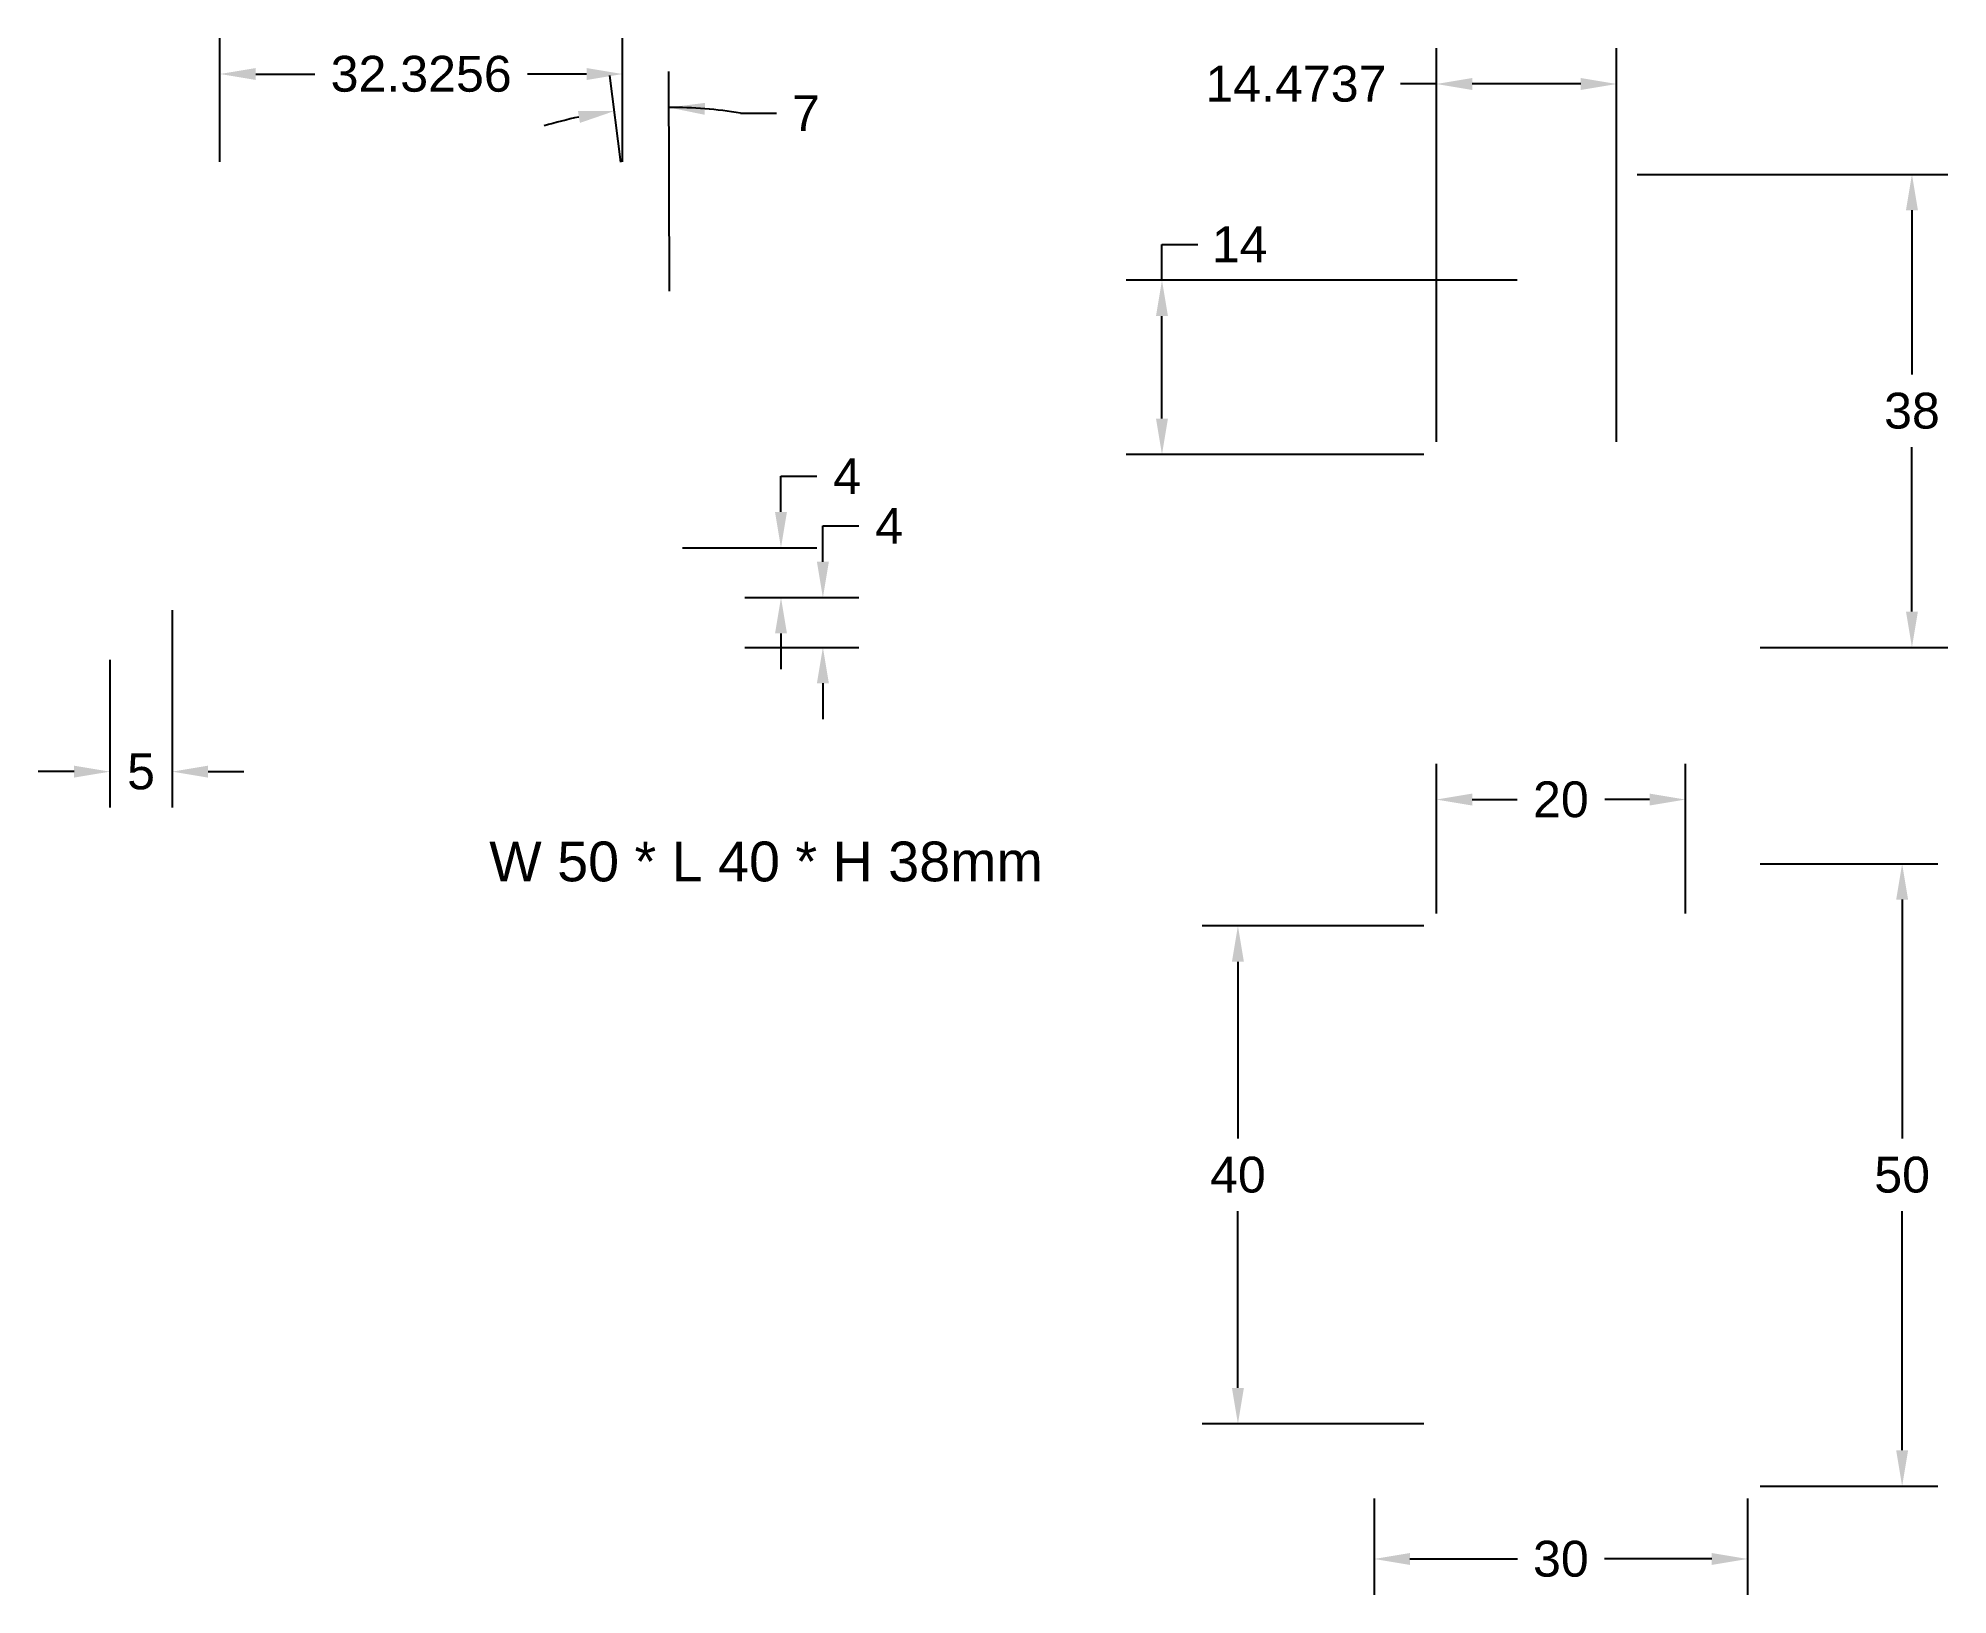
# Paper-space layout 'Layout2' of a CAD drawing. Header units: inches. Extents: x 0.42 to 10.01, y 0.05 to 7.87.
import ezdxf

# ---------------------------------------------------------------- set-up
doc = ezdxf.new("R2010")
doc.units = ezdxf.units.IN
doc.header["$MEASUREMENT"] = 0
doc.layers.get('0').update_dxf_attribs({"true_color": 0xc2ced6})
doc.styles.get("Standard").update_dxf_attribs({"font": 'arial.ttf'})
doc.dimstyles.get("Standard").update_dxf_attribs({"dimtxt": 0.18, "dimasz": 0.18, "dimexe": 0.18, "dimexo": 0.0625, "dimgap": 0.09, "dimtad": 0, "dimtih": 1, "dimtoh": 1, "dimdec": 4, "dimzin": 0, "dimdsep": 46, "dimtxsty": 'Standard', "dimcen": 0.09, "dimadec": 0, "dimazin": 0, "dimtfac": 1, "dimtdec": 4, "dimtofl": 0, "dimtmove": 0, "dimatfit": 3, "dimfxl": 1, "dimtolj": 1, "dimtzin": 0, "dimarcsym": 0})

# ---------------------------------------------------------------- blocks, each defined once
blk = doc.blocks.new('*D26')
at = {"color": 0, "lineweight": -2, "transparency": 16777216}
for p, q in [((7.126, 0.5369), (7.126, 0.0532)), ((9.001, 0.5369), (9.001, 0.0532)), ((7.306, 0.2332), (7.845, 0.2332)), ((8.821, 0.2332), (8.2821, 0.2332))]:
    blk.add_line(p, q, dxfattribs=at)
at = {"color": 0, "transparency": 16777216}
for points in [[(7.306, 0.2632), (7.306, 0.2032), (7.126, 0.2332)], [(8.821, 0.2632), (8.821, 0.2032), (9.001, 0.2332)]]:
    blk.add_solid(points, dxfattribs=at)
at = {"layer": 'Defpoints', "color": 0, "transparency": 16777216}
for p in [(7.126, 0.5994), (9.001, 0.5994), (9.001, 0.2332)]:
    blk.add_point(p, dxfattribs=at)
at = {"color": 0, "transparency": 16777216, "insert": (8.0635, 0.2332), "char_height": 0.18, "attachment_point": 5}
blk.add_mtext('\\A1;30', dxfattribs=at)
blk = doc.blocks.new('*D27')
at = {"color": 0, "lineweight": -2, "transparency": 16777216}
for p, q in [((9.0635, 3.7244), (9.9565, 3.7244)), ((9.7765, 3.5444), (9.7765, 2.3438)), ((9.7765, 0.7794), (9.7765, 1.98)), ((9.0635, 0.5994), (9.9565, 0.5994))]:
    blk.add_line(p, q, dxfattribs=at)
at = {"color": 0, "transparency": 16777216}
for points in [[(9.7465, 3.5444), (9.8065, 3.5444), (9.7765, 3.7244)], [(9.7465, 0.7794), (9.8065, 0.7794), (9.7765, 0.5994)]]:
    blk.add_solid(points, dxfattribs=at)
at = {"layer": 'Defpoints', "color": 0, "transparency": 16777216}
for p in [(9.001, 3.7244), (9.7765, 3.7244), (9.001, 0.5994)]:
    blk.add_point(p, dxfattribs=at)
at = {"color": 0, "transparency": 16777216, "insert": (9.7765, 2.1619), "char_height": 0.18, "attachment_point": 5}
blk.add_mtext('\\A1;50', dxfattribs=at)
blk = doc.blocks.new('*D28')
at = {"color": 0, "lineweight": -2, "transparency": 16777216}
for p, q in [((7.4385, 3.4744), (7.4385, 4.2266)), ((8.6885, 3.4744), (8.6885, 4.2266)), ((7.6185, 4.0466), (7.8434, 4.0466)), ((8.5085, 4.0466), (8.2837, 4.0466))]:
    blk.add_line(p, q, dxfattribs=at)
at = {"color": 0, "transparency": 16777216}
for points in [[(7.6185, 4.0766), (7.6185, 4.0166), (7.4385, 4.0466)], [(8.5085, 4.0766), (8.5085, 4.0166), (8.6885, 4.0466)]]:
    blk.add_solid(points, dxfattribs=at)
at = {"layer": 'Defpoints', "color": 0, "transparency": 16777216}
for p in [(7.4385, 4.0466), (7.4385, 3.4119), (8.6885, 3.4119)]:
    blk.add_point(p, dxfattribs=at)
at = {"color": 0, "transparency": 16777216, "insert": (8.0635, 4.0466), "char_height": 0.18, "attachment_point": 5}
blk.add_mtext('\\A1;20', dxfattribs=at)
blk = doc.blocks.new('*D29')
at = {"color": 0, "lineweight": -2, "transparency": 16777216}
for p, q in [((7.376, 3.4119), (6.2623, 3.4119)), ((6.4423, 3.2319), (6.4423, 2.3438)), ((6.4423, 1.0919), (6.4423, 1.98)), ((7.376, 0.9119), (6.2623, 0.9119))]:
    blk.add_line(p, q, dxfattribs=at)
at = {"color": 0, "transparency": 16777216}
for points in [[(6.4123, 3.2319), (6.4723, 3.2319), (6.4423, 3.4119)], [(6.4123, 1.0919), (6.4723, 1.0919), (6.4423, 0.9119)]]:
    blk.add_solid(points, dxfattribs=at)
at = {"layer": 'Defpoints', "color": 0, "transparency": 16777216}
for p in [(6.4423, 3.4119), (7.4385, 3.4119), (7.4385, 0.9119)]:
    blk.add_point(p, dxfattribs=at)
at = {"color": 0, "transparency": 16777216, "insert": (6.4423, 2.1619), "char_height": 0.18, "attachment_point": 5}
blk.add_mtext('\\A1;40', dxfattribs=at)
blk = doc.blocks.new('*D30')
at = {"color": 0, "lineweight": -2, "transparency": 16777216}
for p, q in [((8.4458, 7.1858), (10.0058, 7.1858)), ((9.8258, 7.0058), (9.8258, 6.1803)), ((9.8258, 4.9908), (9.8258, 5.8164)), ((9.0635, 4.8108), (10.0058, 4.8108))]:
    blk.add_line(p, q, dxfattribs=at)
at = {"color": 0, "transparency": 16777216}
for points in [[(9.7958, 7.0058), (9.8558, 7.0058), (9.8258, 7.1858)], [(9.7958, 4.9908), (9.8558, 4.9908), (9.8258, 4.8108)]]:
    blk.add_solid(points, dxfattribs=at)
at = {"layer": 'Defpoints', "color": 0, "transparency": 16777216}
for p in [(8.3833, 7.1858), (9.8258, 7.1858), (9.001, 4.8108)]:
    blk.add_point(p, dxfattribs=at)
at = {"color": 0, "transparency": 16777216, "insert": (9.8258, 5.9983), "char_height": 0.18, "attachment_point": 5}
blk.add_mtext('\\A1;38', dxfattribs=at)
blk = doc.blocks.new('*D31')
at = {"color": 0, "lineweight": -2, "transparency": 16777216}
for p, q in [((4.3589, 5.2408), (4.3589, 5.4208)), ((4.3589, 5.4208), (4.5389, 5.4208)), ((3.9674, 5.0608), (4.5389, 5.0608)), ((3.9674, 4.8108), (4.5389, 4.8108)), ((4.3589, 4.6308), (4.3589, 4.4508))]:
    blk.add_line(p, q, dxfattribs=at)
at = {"color": 0, "transparency": 16777216}
for points in [[(4.3289, 5.2408), (4.3889, 5.2408), (4.3589, 5.0608)], [(4.3289, 4.6308), (4.3889, 4.6308), (4.3589, 4.8108)]]:
    blk.add_solid(points, dxfattribs=at)
at = {"layer": 'Defpoints', "color": 0, "transparency": 16777216}
for p in [(3.9049, 5.0608), (4.3589, 5.0608), (3.9049, 4.8108)]:
    blk.add_point(p, dxfattribs=at)
at = {"color": 0, "transparency": 16777216, "insert": (4.6911, 5.4208), "char_height": 0.18, "attachment_point": 5}
blk.add_mtext('\\A1;4', dxfattribs=at)
blk = doc.blocks.new('*D33')
at = {"color": 0, "lineweight": -2, "transparency": 16777216}
for p, q in [((1.3323, 7.2483), (1.3323, 7.8699)), ((3.3526, 7.2483), (3.3526, 7.8699)), ((1.5123, 7.6899), (1.809, 7.6899)), ((3.1726, 7.6899), (2.8759, 7.6899))]:
    blk.add_line(p, q, dxfattribs=at)
at = {"color": 0, "transparency": 16777216}
for points in [[(1.5123, 7.7199), (1.5123, 7.6599), (1.3323, 7.6899)], [(3.1726, 7.7199), (3.1726, 7.6599), (3.3526, 7.6899)]]:
    blk.add_solid(points, dxfattribs=at)
at = {"layer": 'Defpoints', "color": 0, "transparency": 16777216}
for p in [(1.3323, 7.6899), (1.3323, 7.1858), (3.3526, 7.1858)]:
    blk.add_point(p, dxfattribs=at)
at = {"color": 0, "transparency": 16777216, "insert": (2.3424, 7.6899), "char_height": 0.18, "attachment_point": 5}
blk.add_mtext('\\A1;32.3256', dxfattribs=at)
blk = doc.blocks.new('*D34')
at = {"color": 0, "lineweight": -2, "transparency": 16777216}
for p, q in [((6.061, 6.6546), (6.061, 6.8346)), ((6.061, 6.8346), (6.241, 6.8346)), ((7.8448, 6.6546), (5.881, 6.6546)), ((6.061, 5.9596), (6.061, 6.4746)), ((7.376, 5.7796), (5.881, 5.7796))]:
    blk.add_line(p, q, dxfattribs=at)
at = {"color": 0, "transparency": 16777216}
for points in [[(6.031, 6.4746), (6.091, 6.4746), (6.061, 6.6546)], [(6.031, 5.9596), (6.091, 5.9596), (6.061, 5.7796)]]:
    blk.add_solid(points, dxfattribs=at)
at = {"layer": 'Defpoints', "color": 0, "transparency": 16777216}
for p in [(6.061, 6.6546), (7.9073, 6.6546), (7.4385, 5.7796)]:
    blk.add_point(p, dxfattribs=at)
at = {"color": 0, "transparency": 16777216, "insert": (6.4511, 6.8346), "char_height": 0.18, "attachment_point": 5}
blk.add_mtext('\\A1;14', dxfattribs=at)
blk = doc.blocks.new('*D35')
at = {"color": 0, "lineweight": -2, "transparency": 16777216}
for p, q in [((7.4385, 5.8421), (7.4385, 7.8198)), ((8.3432, 5.8421), (8.3432, 7.8198)), ((7.4385, 7.6398), (7.2585, 7.6398)), ((8.1632, 7.6398), (7.6185, 7.6398))]:
    blk.add_line(p, q, dxfattribs=at)
at = {"color": 0, "transparency": 16777216}
for points in [[(7.6185, 7.6698), (7.6185, 7.6098), (7.4385, 7.6398)], [(8.1632, 7.6698), (8.1632, 7.6098), (8.3432, 7.6398)]]:
    blk.add_solid(points, dxfattribs=at)
at = {"layer": 'Defpoints', "color": 0, "transparency": 16777216}
for p in [(7.4385, 7.6398), (7.4385, 5.7796), (8.3432, 5.7796)]:
    blk.add_point(p, dxfattribs=at)
at = {"color": 0, "transparency": 16777216, "insert": (6.7335, 7.6398), "char_height": 0.18, "attachment_point": 5}
blk.add_mtext('\\A1;14.4737', dxfattribs=at)
blk = doc.blocks.new('*D36')
at = {"color": 0, "lineweight": -2, "transparency": 16777216}
for p, q in [((4.1486, 5.4908), (4.1486, 5.6708)), ((4.1486, 5.6708), (4.3286, 5.6708)), ((3.6549, 5.3108), (4.3286, 5.3108)), ((3.9674, 5.0608), (4.3286, 5.0608)), ((4.1486, 4.8808), (4.1486, 4.7008))]:
    blk.add_line(p, q, dxfattribs=at)
at = {"color": 0, "transparency": 16777216}
for points in [[(4.1186, 5.4908), (4.1786, 5.4908), (4.1486, 5.3108)], [(4.1186, 4.8808), (4.1786, 4.8808), (4.1486, 5.0608)]]:
    blk.add_solid(points, dxfattribs=at)
at = {"layer": 'Defpoints', "color": 0, "transparency": 16777216}
for p in [(3.5924, 5.3108), (4.1486, 5.3108), (3.9049, 5.0608)]:
    blk.add_point(p, dxfattribs=at)
at = {"color": 0, "transparency": 16777216, "insert": (4.4809, 5.6708), "char_height": 0.18, "attachment_point": 5}
blk.add_mtext('\\A1;4', dxfattribs=at)
blk = doc.blocks.new('*D38')
at = {"color": 0, "lineweight": -2, "transparency": 16777216}
for p, q in [((1.0924, 4.9983), (1.0924, 4.0067)), ((0.7799, 4.7483), (0.7799, 4.0067)), ((0.5999, 4.1867), (0.4199, 4.1867)), ((1.2724, 4.1867), (1.4524, 4.1867))]:
    blk.add_line(p, q, dxfattribs=at)
at = {"color": 0, "transparency": 16777216}
for points in [[(0.5999, 4.2167), (0.5999, 4.1567), (0.7799, 4.1867)], [(1.2724, 4.2167), (1.2724, 4.1567), (1.0924, 4.1867)]]:
    blk.add_solid(points, dxfattribs=at)
at = {"layer": 'Defpoints', "color": 0, "transparency": 16777216}
for p in [(1.0924, 5.0608), (0.7799, 4.8108), (0.7799, 4.1867)]:
    blk.add_point(p, dxfattribs=at)
at = {"color": 0, "transparency": 16777216, "insert": (0.9362, 4.1867), "char_height": 0.18, "attachment_point": 5}
blk.add_mtext('\\A1;5', dxfattribs=at)
blk = doc.blocks.new('*D41')
at = {"color": 0, "lineweight": -2, "transparency": 16777216}
for p, q in [((3.3447, 7.2478), (3.2891, 7.6826)), ((3.589, 6.5997), (3.5861, 7.7019)), ((3.9455, 7.4935), (4.1255, 7.4935))]:
    blk.add_line(p, q, dxfattribs=at)
for start, end in [(80.81137, 90.1505), (80.81912, 85.48481), (101.95464, 106.62033)]:
    blk.add_arc((3.5924, 5.3108), 2.2111, start, end, dxfattribs=at)
at = {"color": 0, "transparency": 16777216}
for points in [[(3.1294, 7.5035), (3.1395, 7.4444), (3.3119, 7.504)], [(3.7653, 7.4851), (3.7676, 7.545), (3.5866, 7.5219)]]:
    blk.add_solid(points, dxfattribs=at)
at = {"layer": 'Defpoints', "color": 0, "transparency": 16777216}
for p in [(3.4032, 7.5138), (3.3526, 7.1858), (3.5892, 6.5372), (3.5924, 5.3108)]:
    blk.add_point(p, dxfattribs=at)
at = {"color": 0, "transparency": 16777216, "insert": (4.2738, 7.4935), "char_height": 0.18, "attachment_point": 5}
blk.add_mtext('\\A1;7', dxfattribs=at)

psp = doc.layouts.new('Layout2')

# ---------------------------------------------------------------- texts
at = {"insert": (2.6838527, 3.8357987), "char_height": 0.2, "attachment_point": 1}
psp.add_mtext_dynamic_manual_height_columns('W 50 * L 40 * H 38mm', width=3.067619791, gutter_width=1, heights=[0], dxfattribs=at)

# ---------------------------------------------------------------- dimensions: what is measured, and where the dimension line sits
for base, p1, p2, picture, middle in [((1.3322534, 7.6898566), (3.3526022, 7.1858395), (1.3322534, 7.1858395), '*D33', (2.3424278, 7.6898566)), ((7.4385471, 7.6398124), (8.3431516, 5.7795895), (7.4385471, 5.7795895), '*D35', (6.7334652, 7.6398124))]:
    dim = psp.add_linear_dim(base=base, p1=p1, p2=p2, dimstyle='Standard', override={"dimlfac": -16})
    dim.commit()
    dim.dimension.update_dxf_attribs({"geometry": picture, "text_midpoint": middle})
dim = psp.add_angular_dim_3p(base=(3.4032023, 7.513782), center=(3.5924278, 5.3108395), p1=(3.3526022, 7.1858395), p2=(3.5892065, 6.5372047), text='7', dimstyle='Standard', override={"dimlfac": -16})
dim.commit()
dim.dimension.update_dxf_attribs({"geometry": '*D41', "text_midpoint": (4.2737614, 7.4935217)})
for base, p1, p2, text, picture, middle in [((9.8257682, 7.1858395), (9.0010471, 4.8108395), (8.3833145, 7.1858395), '38', '*D30', (9.8257682, 5.9983395)), ((6.0610236, 6.6545895), (7.4385471, 5.7795895), (7.9072971, 6.6545895), '14', '*D34', (6.4511055, 6.8345895)), ((4.148612, 5.3108395), (3.9049278, 5.0608395), (3.5924278, 5.3108395), '4', '*D36', (4.480863, 5.6708395)), ((4.358877, 5.0608395), (3.9049278, 4.8108395), (3.9049278, 5.0608395), '4', '*D31', (4.691128, 5.4208395)), ((9.776455, 3.7244394), (9.0010471, 0.5994394), (9.0010471, 3.7244394), '50', '*D27', (9.776455, 2.1619394)), ((6.4422515, 3.4119394), (7.4385471, 0.9119394), (7.4385471, 3.4119394), '40', '*D29', (6.4422515, 2.1619394))]:
    dim = psp.add_linear_dim(base=base, p1=p1, p2=p2, angle=90, text=text, dimstyle='Standard', override={"dimlfac": -16})
    dim.commit()
    dim.dimension.update_dxf_attribs({"geometry": picture, "text_midpoint": middle})
for base, p1, p2, text, picture, middle in [((0.7799278, 4.1867155), (1.0924278, 5.0608395), (0.7799278, 4.8108395), '5', '*D38', (0.9361778, 4.1867155)), ((7.4385471, 4.0465895), (8.6885471, 3.4119394), (7.4385471, 3.4119394), '20', '*D28', (8.0635471, 4.0465895)), ((9.0010471, 0.2331703), (7.1260471, 0.5994394), (9.0010471, 0.5994394), '30', '*D26', (8.0635471, 0.2331703))]:
    dim = psp.add_linear_dim(base=base, p1=p1, p2=p2, text=text, dimstyle='Standard', override={"dimlfac": -16})
    dim.commit()
    dim.dimension.update_dxf_attribs({"geometry": picture, "text_midpoint": middle})

doc.saveas('drawing.dxf')
